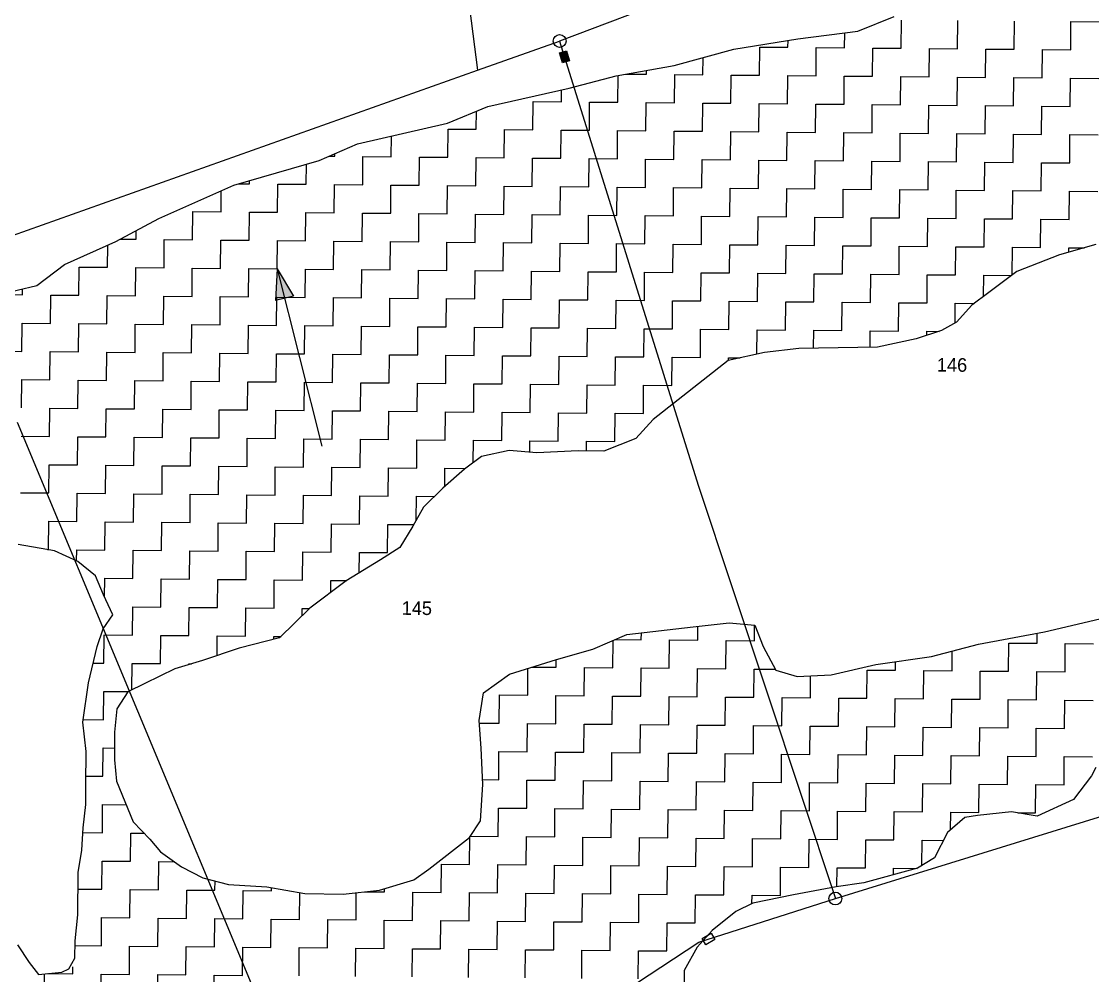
# Model space of a CAD drawing. Header units: metres. Extents: x 286188 to 288650, y 2015524 to 2018848.
# Drawn here: x 287240.4 to 287607.7, y 2016851 to 2017178.2 of the extents above; entities that cross this region are included whole.
import ezdxf
from ezdxf.enums import TextEntityAlignment as Align

# ---------------------------------------------------------------- set-up
doc = ezdxf.new("R2010")
doc.units = ezdxf.units.M
doc.header["$MEASUREMENT"] = 0
for name, color, linetype in [('POLY_HATCH', 12, 'Continuous'), ('POLY_PARCEL', 6, 'Continuous'), ('TEXT_PARCEL', 7, 'Continuous')]:
    doc.layers.add(name, color=color, linetype=linetype)
doc.styles.add('TEXT_MAP', font='', dxfattribs={"height": 1.8})
doc.styles.get('TEXT_MAP').set_extended_font_data('Kruti Dev 050')

msp = doc.modelspace()

# ---------------------------------------------------------------- hatches: boundary and pattern name
msp.add_hatch(color=256).paths.add_polyline_path([(287425.96, 2017163.9), (287428.34, 2017164.64), (287427.27, 2017168.08), (287424.89, 2017167.34)])
h = msp.add_hatch(color=256)
h.paths.add_polyline_path([(287330.6, 2017083.21), (287333.68, 2017083.99), (287328.05, 2017093.31)])
h.paths.add_polyline_path([(287328.05, 2017093.31), (287327.51, 2017082.43), (287330.6, 2017083.21)])

# ---------------------------------------------------------------- linework, layer by layer
for points in [[(287427.27, 2017168.08), (287428.34, 2017164.64), (287425.96, 2017163.9), (287424.89, 2017167.34)], [(287478.17, 2016863.39), (287475.1, 2016861.51), (287473.8, 2016863.64), (287476.88, 2016865.51)]]:
    msp.add_lwpolyline(points, close=True)
for points in [[(287328.05, 2017093.31), (287327.51, 2017082.43)], [(287328.05, 2017093.31), (287343.41, 2017032.5)], [(287328.05, 2017093.31), (287333.68, 2017083.99)], [(287333.68, 2017083.99), (287327.51, 2017082.43)]]:
    msp.add_lwpolyline(points)
for centre in [(287424.92, 2017171.42), (287519.5, 2016877.38)]:
    msp.add_circle(centre, 2.2)
at = {"layer": 'POLY_HATCH'}
for p, q in [((287527.17, 2017174.87), (287539.64, 2017179.86)), ((287484.73, 2017168.68), (287506.68, 2017172.13)), ((287506.68, 2017172.13), (287527.17, 2017174.87)), ((287464.22, 2017163.02), (287484.73, 2017168.68)), ((287444.29, 2017159.52), (287464.22, 2017163.02)), ((287428.18, 2017155.28), (287444.29, 2017159.52)), ((287400.35, 2017148.96), (287428.18, 2017155.28)), ((287386.42, 2017143.24), (287400.35, 2017148.96)), ((287355.66, 2017136.22), (287386.42, 2017143.24)), ((287342.46, 2017130.5), (287355.66, 2017136.22)), ((287313.15, 2017122), (287342.46, 2017130.5)), ((287287.47, 2017110.54), (287313.15, 2017122)), ((287272.78, 2017102.64), (287287.47, 2017110.54)), ((287255.17, 2017094.77), (287272.78, 2017102.64)), ((287608.83, 2017101.62), (287596.37, 2017098.08)), ((287245.61, 2017087.55), (287255.17, 2017094.77)), ((287596.37, 2017098.08), (287581.7, 2017092.37)), ((287581.7, 2017092.37), (287572.14, 2017085.15)), ((287209.72, 2017079.11), (287245.61, 2017087.55)), ((287572.14, 2017085.15), (287566.25, 2017080.82)), ((287566.25, 2017080.82), (287561.09, 2017075.03)), ((287561.09, 2017075.03), (287555.95, 2017072.15)), ((287547.15, 2017069.31), (287533.97, 2017066.51)), ((287555.95, 2017072.15), (287547.15, 2017069.31)), ((287506.93, 2017066.02), (287495.22, 2017064.67)), ((287533.97, 2017066.51), (287506.93, 2017066.02)), ((287482.78, 2017061.86), (287457.02, 2017041.64)), ((287495.22, 2017064.67), (287482.78, 2017061.86)), ((287457.02, 2017041.64), (287451.11, 2017035.12)), ((287451.11, 2017035.12), (287440.11, 2017030.84)), ((287398.15, 2017028.96), (287392.26, 2017024.63)), ((287407.67, 2017031.06), (287398.15, 2017028.96)), ((287417.16, 2017030.25), (287407.67, 2017031.06)), ((287431.34, 2017030.92), (287417.16, 2017030.25)), ((287440.11, 2017030.84), (287431.34, 2017030.92)), ((287392.26, 2017024.63), (287384.9, 2017018.12)), ((287384.9, 2017018.12), (287378.26, 2017011.61)), ((287378.26, 2017011.61), (287374.55, 2017005.07)), ((287374.55, 2017005.07), (287370.1, 2016997.81)), ((287251.68, 2016996.65), (287239.19, 2016998.78)), ((287259.71, 2016992.95), (287251.68, 2016996.65)), ((287370.1, 2016997.81), (287363.48, 2016993.49)), ((287265.72, 2016988.05), (287259.71, 2016992.95)), ((287363.48, 2016993.49), (287351.72, 2016986.29)), ((287268.49, 2016981.58), (287265.72, 2016988.05)), ((287351.72, 2016986.29), (287339.22, 2016976.91)), ((287271.65, 2016974.69), (287268.49, 2016981.58)), ((287591.26, 2016968.79), (287638.13, 2016980.05)), ((287268.38, 2016969.88), (287271.65, 2016974.69)), ((287339.22, 2016976.91), (287328.89, 2016966.78)), ((287266.31, 2016963.85), (287268.38, 2016969.88)), ((287448.02, 2016967.89), (287470.7, 2016970.61)), ((287470.7, 2016970.61), (287483.13, 2016971.96)), ((287483.13, 2016971.96), (287491.89, 2016971.15)), ((287491.89, 2016971.15), (287494.75, 2016963.82)), ((287328.89, 2016966.78), (287314.98, 2016963.25)), ((287436.28, 2016962.88), (287448.02, 2016967.89)), ((287568.57, 2016964.61), (287591.26, 2016968.79)), ((287263.37, 2016951.38), (287266.31, 2016963.85)), ((287314.98, 2016963.25), (287302.51, 2016958.98)), ((287423.83, 2016959.34), (287436.28, 2016962.88)), ((287494.75, 2016963.82), (287499.06, 2016955.74)), ((287552.45, 2016960.37), (287568.57, 2016964.61)), ((287302.51, 2016958.98), (287292.99, 2016956.14)), ((287407.7, 2016954.38), (287423.83, 2016959.34)), ((287533.43, 2016957.62), (287552.45, 2016960.37)), ((287292.99, 2016956.14), (287282.71, 2016951.12)), ((287499.06, 2016955.74), (287506.35, 2016953.49)), ((287518.05, 2016954.11), (287533.43, 2016957.62)), ((287261.47, 2016937.9), (287263.37, 2016951.38)), ((287398.88, 2016947.88), (287407.7, 2016954.38)), ((287506.35, 2016953.49), (287518.05, 2016954.11)), ((287276.84, 2016948.26), (287273.13, 2016942.45)), ((287282.71, 2016951.12), (287276.84, 2016948.26)), ((287397.33, 2016938.4), (287398.88, 2016947.88)), ((287273.13, 2016942.45), (287272.33, 2016934.42)), ((287262.59, 2016927.81), (287261.47, 2016937.9)), ((287397.97, 2016928.9), (287397.33, 2016938.4)), ((287272.33, 2016934.42), (287272.25, 2016924.93)), ((287262.49, 2016916.52), (287262.59, 2016927.81)), ((287398.59, 2016916.48), (287397.97, 2016928.9)), ((287272.25, 2016924.93), (287272.91, 2016917.62)), ((287608.78, 2016922.35), (287607.29, 2016919.45)), ((287607.29, 2016919.45), (287601.17, 2016911.36)), ((287262.43, 2016909.67), (287262.49, 2016916.52)), ((287272.91, 2016917.62), (287278.63, 2016903.69)), ((287397.75, 2016904.07), (287398.59, 2016916.48)), ((287601.17, 2016911.36), (287588.69, 2016905.63)), ((287261.55, 2016901.61), (287262.43, 2016909.67)), ((287579.94, 2016907.17), (287568.23, 2016905.82)), ((287588.69, 2016905.63), (287579.94, 2016907.17)), ((287278.63, 2016903.69), (287284.42, 2016897.79)), ((287394.04, 2016898.26), (287397.75, 2016904.07)), ((287563.84, 2016905.13), (287557.95, 2016900.07)), ((287568.23, 2016905.82), (287563.84, 2016905.13)), ((287261.08, 2016893.95), (287261.55, 2016901.61)), ((287557.95, 2016900.07), (287553.49, 2016891.34)), ((287284.42, 2016897.79), (287288.04, 2016893.38)), ((287380.06, 2016887.44), (287394.04, 2016898.26)), ((287259.8, 2016886.3), (287261.08, 2016893.95)), ((287288.04, 2016893.38), (287295.3, 2016888.2)), ((287553.49, 2016891.34), (287547.61, 2016887.75)), ((287259.67, 2016871.79), (287259.8, 2016886.3)), ((287295.3, 2016888.2), (287302.57, 2016884.48)), ((287374.91, 2016883.83), (287380.06, 2016887.44)), ((287547.61, 2016887.75), (287529.29, 2016882.8)), ((287302.57, 2016884.48), (287311.32, 2016882.21)), ((287311.32, 2016882.21), (287324.47, 2016881.37)), ((287363.19, 2016880.29), (287374.91, 2016883.83)), ((287519.78, 2016881.42), (287505.14, 2016878.63)), ((287529.29, 2016882.8), (287519.78, 2016881.42)), ((287324.47, 2016881.37), (287337.6, 2016879.06)), ((287337.6, 2016879.06), (287350.75, 2016878.94)), ((287350.75, 2016878.94), (287363.19, 2016880.29)), ((287505.14, 2016878.63), (287491.23, 2016875.84)), ((287491.23, 2016875.84), (287485.36, 2016872.97)), ((287258.78, 2016862.93), (287259.67, 2016871.79)), ((287485.36, 2016872.97), (287477.26, 2016866.47)), ((287477.26, 2016866.47), (287472.09, 2016860.67)), ((287239, 2016861.49), (287242.98, 2016855.41)), ((287258.72, 2016856.88), (287258.78, 2016862.93)), ((287472.09, 2016860.67), (287467.64, 2016852.68)), ((287256.67, 2016853.27), (287258.72, 2016856.88)), ((287242.98, 2016855.41), (287246.17, 2016851.34)), ((287246.17, 2016851.34), (287254.24, 2016852.08)), ((287254.24, 2016852.08), (287256.67, 2016853.27)), ((287467.64, 2016852.68), (287467.56, 2016844.65))]:
    msp.add_line(p, q, dxfattribs=at)
at = {"layer": 'POLY_HATCH', "linetype": 'Continuous'}
for p, q in [((287542.03, 2017168.94), (287542.12, 2017178.63)), ((287561.42, 2017168.76), (287561.51, 2017178.46)), ((287580.81, 2017168.59), (287580.9, 2017178.28)), ((287600.2, 2017168.41), (287600.29, 2017178.11)), ((287600.29, 2017178.11), (287609.98, 2017178.02)), ((287522.64, 2017169.12), (287522.69, 2017174.27)), ((287493.47, 2017159.68), (287493.56, 2017169.38)), ((287493.56, 2017169.38), (287503.25, 2017169.29)), ((287503.25, 2017169.29), (287503.27, 2017171.59)), ((287512.86, 2017159.51), (287512.95, 2017169.2)), ((287512.95, 2017169.2), (287522.64, 2017169.12)), ((287532.25, 2017159.33), (287532.34, 2017169.03)), ((287532.34, 2017169.03), (287542.03, 2017168.94)), ((287551.64, 2017159.16), (287551.73, 2017168.85)), ((287551.73, 2017168.85), (287561.42, 2017168.76)), ((287571.03, 2017158.98), (287571.12, 2017168.68)), ((287571.12, 2017168.68), (287580.81, 2017168.59)), ((287590.42, 2017158.81), (287590.51, 2017168.5)), ((287590.51, 2017168.5), (287600.2, 2017168.41)), ((287474.08, 2017159.86), (287474.13, 2017165.75)), ((287454.69, 2017160.03), (287454.7, 2017161.35)), ((287444.91, 2017150.43), (287444.99, 2017159.64)), ((287447.59, 2017160.1), (287454.69, 2017160.03)), ((287464.3, 2017150.25), (287464.39, 2017159.95)), ((287464.39, 2017159.95), (287474.08, 2017159.86)), ((287483.69, 2017150.08), (287483.78, 2017159.77)), ((287483.78, 2017159.77), (287493.47, 2017159.68)), ((287503.08, 2017149.9), (287503.17, 2017159.6)), ((287503.17, 2017159.6), (287512.86, 2017159.51)), ((287522.47, 2017149.73), (287522.55, 2017159.42)), ((287522.55, 2017159.42), (287532.25, 2017159.33)), ((287541.86, 2017149.55), (287541.94, 2017159.25)), ((287541.94, 2017159.25), (287551.64, 2017159.16)), ((287561.25, 2017149.38), (287561.33, 2017159.07)), ((287561.33, 2017159.07), (287571.03, 2017158.98)), ((287580.64, 2017149.2), (287580.72, 2017158.89)), ((287580.72, 2017158.89), (287590.42, 2017158.81)), ((287600.03, 2017149.02), (287600.11, 2017158.72)), ((287600.11, 2017158.72), (287609.81, 2017158.63)), ((287425.52, 2017150.6), (287425.56, 2017154.69)), ((287415.74, 2017140.99), (287415.82, 2017150.69)), ((287415.82, 2017150.69), (287425.52, 2017150.6)), ((287435.13, 2017140.82), (287435.21, 2017150.51)), ((287435.21, 2017150.51), (287444.91, 2017150.43)), ((287454.52, 2017140.64), (287454.6, 2017150.34)), ((287454.6, 2017150.34), (287464.3, 2017150.25)), ((287473.91, 2017140.47), (287473.99, 2017150.16)), ((287473.99, 2017150.16), (287483.69, 2017150.08)), ((287493.3, 2017140.29), (287493.38, 2017149.99)), ((287493.38, 2017149.99), (287503.08, 2017149.9)), ((287512.68, 2017140.12), (287512.77, 2017149.81)), ((287512.77, 2017149.81), (287522.47, 2017149.73)), ((287532.07, 2017139.94), (287532.16, 2017149.64)), ((287532.16, 2017149.64), (287541.86, 2017149.55)), ((287396.35, 2017141.17), (287396.4, 2017147.34)), ((287551.46, 2017139.77), (287551.55, 2017149.46)), ((287551.55, 2017149.46), (287561.25, 2017149.38)), ((287570.85, 2017139.59), (287570.94, 2017149.29)), ((287570.94, 2017149.29), (287580.64, 2017149.2)), ((287590.24, 2017139.42), (287590.33, 2017149.11)), ((287590.33, 2017149.11), (287600.03, 2017149.02)), ((287367.17, 2017131.74), (287367.24, 2017138.86)), ((287386.56, 2017131.56), (287386.65, 2017141.26)), ((287386.65, 2017141.26), (287396.35, 2017141.17)), ((287405.95, 2017131.39), (287406.04, 2017141.08)), ((287406.04, 2017141.08), (287415.74, 2017140.99)), ((287425.34, 2017131.21), (287425.43, 2017140.91)), ((287425.43, 2017140.91), (287435.13, 2017140.82)), ((287444.73, 2017131.04), (287444.82, 2017140.73)), ((287444.82, 2017140.73), (287454.52, 2017140.64)), ((287464.12, 2017130.86), (287464.21, 2017140.56)), ((287464.21, 2017140.56), (287473.91, 2017140.47)), ((287483.51, 2017130.69), (287483.6, 2017140.38)), ((287483.6, 2017140.38), (287493.3, 2017140.29)), ((287502.9, 2017130.51), (287502.99, 2017140.21)), ((287502.99, 2017140.21), (287512.68, 2017140.12)), ((287522.29, 2017130.34), (287522.38, 2017140.03)), ((287522.38, 2017140.03), (287532.07, 2017139.94)), ((287541.68, 2017130.16), (287541.77, 2017139.86)), ((287541.77, 2017139.86), (287551.46, 2017139.77)), ((287561.07, 2017129.99), (287561.16, 2017139.68)), ((287561.16, 2017139.68), (287570.85, 2017139.59)), ((287580.46, 2017129.81), (287580.55, 2017139.51)), ((287580.55, 2017139.51), (287590.24, 2017139.42)), ((287599.85, 2017129.64), (287599.94, 2017139.33)), ((287599.94, 2017139.33), (287609.63, 2017139.24)), ((287345.77, 2017131.93), (287347.79, 2017131.91)), ((287347.79, 2017131.91), (287347.79, 2017132.81)), ((287357.39, 2017122.13), (287357.48, 2017131.82)), ((287357.48, 2017131.82), (287367.17, 2017131.74)), ((287376.78, 2017121.95), (287376.87, 2017131.65)), ((287376.87, 2017131.65), (287386.56, 2017131.56)), ((287396.17, 2017121.78), (287396.26, 2017131.47)), ((287396.26, 2017131.47), (287405.95, 2017131.39)), ((287415.56, 2017121.6), (287415.65, 2017131.3)), ((287415.65, 2017131.3), (287425.34, 2017131.21)), ((287338, 2017122.3), (287338.07, 2017129.22)), ((287434.95, 2017121.43), (287435.04, 2017131.12)), ((287435.04, 2017131.12), (287444.73, 2017131.04)), ((287454.34, 2017121.25), (287454.43, 2017130.95)), ((287454.43, 2017130.95), (287464.12, 2017130.86)), ((287473.73, 2017121.08), (287473.82, 2017130.77)), ((287473.82, 2017130.77), (287483.51, 2017130.69)), ((287493.12, 2017120.9), (287493.21, 2017130.6)), ((287493.21, 2017130.6), (287502.9, 2017130.51)), ((287512.51, 2017120.73), (287512.6, 2017130.42)), ((287512.6, 2017130.42), (287522.29, 2017130.34)), ((287531.9, 2017120.55), (287531.99, 2017130.25)), ((287531.99, 2017130.25), (287541.68, 2017130.16)), ((287551.29, 2017120.38), (287551.38, 2017130.07)), ((287551.38, 2017130.07), (287561.07, 2017129.99)), ((287570.68, 2017120.2), (287570.77, 2017129.9)), ((287570.77, 2017129.9), (287580.46, 2017129.81)), ((287590.07, 2017120.03), (287590.16, 2017129.72)), ((287590.16, 2017129.72), (287599.85, 2017129.64)), ((287314.93, 2017122.51), (287318.61, 2017122.48)), ((287318.61, 2017122.48), (287318.62, 2017123.58)), ((287328.22, 2017112.7), (287328.31, 2017122.39)), ((287328.31, 2017122.39), (287338, 2017122.3)), ((287347.61, 2017112.52), (287347.7, 2017122.22)), ((287347.7, 2017122.22), (287357.39, 2017122.13)), ((287367, 2017112.35), (287367.09, 2017122.04)), ((287367.09, 2017122.04), (287376.78, 2017121.95)), ((287386.39, 2017112.17), (287386.48, 2017121.87)), ((287386.48, 2017121.87), (287396.17, 2017121.78)), ((287405.78, 2017112), (287405.87, 2017121.69)), ((287405.87, 2017121.69), (287415.56, 2017121.6)), ((287425.17, 2017111.82), (287425.26, 2017121.52)), ((287425.26, 2017121.52), (287434.95, 2017121.43)), ((287444.56, 2017111.65), (287444.65, 2017121.34)), ((287444.65, 2017121.34), (287454.34, 2017121.25)), ((287463.95, 2017111.47), (287464.04, 2017121.17)), ((287464.04, 2017121.17), (287473.73, 2017121.08)), ((287483.34, 2017111.3), (287483.43, 2017120.99)), ((287483.43, 2017120.99), (287493.12, 2017120.9)), ((287502.73, 2017111.12), (287502.81, 2017120.82)), ((287502.81, 2017120.82), (287512.51, 2017120.73)), ((287522.12, 2017110.95), (287522.2, 2017120.64)), ((287522.2, 2017120.64), (287531.9, 2017120.55)), ((287541.51, 2017110.77), (287541.59, 2017120.47)), ((287541.59, 2017120.47), (287551.29, 2017120.38)), ((287560.9, 2017110.6), (287560.98, 2017120.29)), ((287560.98, 2017120.29), (287570.68, 2017120.2)), ((287308.83, 2017112.87), (287308.9, 2017120.1)), ((287580.29, 2017110.42), (287580.37, 2017120.12)), ((287580.37, 2017120.12), (287590.07, 2017120.03)), ((287599.68, 2017110.25), (287599.76, 2017119.94)), ((287599.76, 2017119.94), (287609.46, 2017119.85)), ((287299.05, 2017103.27), (287299.14, 2017112.96)), ((287299.14, 2017112.96), (287308.83, 2017112.87)), ((287318.44, 2017103.09), (287318.53, 2017112.79)), ((287318.53, 2017112.79), (287328.22, 2017112.7)), ((287337.83, 2017102.92), (287337.92, 2017112.61)), ((287337.92, 2017112.61), (287347.61, 2017112.52)), ((287357.22, 2017102.74), (287357.3, 2017112.43)), ((287357.3, 2017112.43), (287367, 2017112.35)), ((287376.61, 2017102.57), (287376.69, 2017112.26)), ((287376.69, 2017112.26), (287386.39, 2017112.17)), ((287396, 2017102.39), (287396.08, 2017112.08)), ((287396.08, 2017112.08), (287405.78, 2017112)), ((287415.39, 2017102.21), (287415.47, 2017111.91)), ((287415.47, 2017111.91), (287425.17, 2017111.82)), ((287434.78, 2017102.04), (287434.86, 2017111.73)), ((287434.86, 2017111.73), (287444.56, 2017111.65)), ((287454.17, 2017101.86), (287454.25, 2017111.56)), ((287454.25, 2017111.56), (287463.95, 2017111.47)), ((287473.56, 2017101.69), (287473.64, 2017111.38)), ((287473.64, 2017111.38), (287483.34, 2017111.3)), ((287492.94, 2017101.51), (287493.03, 2017111.21)), ((287493.03, 2017111.21), (287502.73, 2017111.12)), ((287512.33, 2017101.34), (287512.42, 2017111.03)), ((287512.42, 2017111.03), (287522.12, 2017110.95)), ((287531.72, 2017101.16), (287531.81, 2017110.86)), ((287531.81, 2017110.86), (287541.51, 2017110.77)), ((287551.11, 2017100.99), (287551.2, 2017110.68)), ((287551.2, 2017110.68), (287560.9, 2017110.6)), ((287570.5, 2017100.81), (287570.59, 2017110.51)), ((287570.59, 2017110.51), (287580.29, 2017110.42)), ((287589.89, 2017100.64), (287589.98, 2017110.33)), ((287589.98, 2017110.33), (287599.68, 2017110.25)), ((287279.66, 2017103.44), (287279.68, 2017106.36)), ((287274.36, 2017103.49), (287279.66, 2017103.44)), ((287289.27, 2017093.66), (287289.35, 2017103.35)), ((287289.35, 2017103.35), (287299.05, 2017103.27)), ((287308.66, 2017093.48), (287308.74, 2017103.18)), ((287308.74, 2017103.18), (287318.44, 2017103.09)), ((287328.05, 2017093.31), (287328.13, 2017103)), ((287328.13, 2017103), (287337.83, 2017102.92)), ((287347.43, 2017093.13), (287347.52, 2017102.83)), ((287347.52, 2017102.83), (287357.22, 2017102.74)), ((287366.82, 2017092.96), (287366.91, 2017102.65)), ((287366.91, 2017102.65), (287376.61, 2017102.57)), ((287386.21, 2017092.78), (287386.3, 2017102.48)), ((287386.3, 2017102.48), (287396, 2017102.39)), ((287405.6, 2017092.61), (287405.69, 2017102.3)), ((287405.69, 2017102.3), (287415.39, 2017102.21)), ((287424.99, 2017092.43), (287425.08, 2017102.13)), ((287425.08, 2017102.13), (287434.78, 2017102.04)), ((287444.38, 2017092.26), (287444.47, 2017101.95)), ((287444.47, 2017101.95), (287454.17, 2017101.86)), ((287269.88, 2017093.83), (287269.94, 2017101.37)), ((287463.77, 2017092.08), (287463.86, 2017101.78)), ((287463.86, 2017101.78), (287473.56, 2017101.69)), ((287483.16, 2017091.91), (287483.25, 2017101.6)), ((287483.25, 2017101.6), (287492.94, 2017101.51)), ((287502.55, 2017091.73), (287502.64, 2017101.43)), ((287502.64, 2017101.43), (287512.33, 2017101.34)), ((287521.94, 2017091.56), (287522.03, 2017101.25)), ((287522.03, 2017101.25), (287531.72, 2017101.16)), ((287541.33, 2017091.38), (287541.42, 2017101.08)), ((287541.42, 2017101.08), (287551.11, 2017100.99)), ((287560.72, 2017091.21), (287560.81, 2017100.9)), ((287560.81, 2017100.9), (287570.5, 2017100.81)), ((287580.11, 2017091.17), (287580.2, 2017100.73)), ((287580.2, 2017100.73), (287589.89, 2017100.64)), ((287599.57, 2017098.99), (287599.59, 2017100.55)), ((287599.59, 2017100.55), (287604.9, 2017100.5)), ((287260.09, 2017084.23), (287260.18, 2017093.92)), ((287260.18, 2017093.92), (287269.88, 2017093.83)), ((287279.48, 2017084.05), (287279.57, 2017093.75)), ((287279.57, 2017093.75), (287289.27, 2017093.66)), ((287298.87, 2017083.88), (287298.96, 2017093.57)), ((287298.96, 2017093.57), (287308.66, 2017093.48)), ((287318.26, 2017083.7), (287318.35, 2017093.4)), ((287318.35, 2017093.4), (287328.05, 2017093.31)), ((287337.65, 2017083.53), (287337.74, 2017093.22)), ((287337.74, 2017093.22), (287347.43, 2017093.13)), ((287357.04, 2017083.35), (287357.13, 2017093.05)), ((287357.13, 2017093.05), (287366.82, 2017092.96)), ((287376.43, 2017083.18), (287376.52, 2017092.87)), ((287376.52, 2017092.87), (287386.21, 2017092.78)), ((287395.82, 2017083), (287395.91, 2017092.7)), ((287395.91, 2017092.7), (287405.6, 2017092.61)), ((287415.21, 2017082.83), (287415.3, 2017092.52)), ((287415.3, 2017092.52), (287424.99, 2017092.43)), ((287434.6, 2017082.65), (287434.69, 2017092.34)), ((287434.69, 2017092.34), (287444.38, 2017092.26)), ((287453.99, 2017082.47), (287454.08, 2017092.17)), ((287454.08, 2017092.17), (287463.77, 2017092.08)), ((287473.38, 2017082.3), (287473.47, 2017091.99)), ((287473.47, 2017091.99), (287483.16, 2017091.91)), ((287492.77, 2017082.12), (287492.86, 2017091.82)), ((287492.86, 2017091.82), (287502.55, 2017091.73)), ((287512.16, 2017081.95), (287512.25, 2017091.64)), ((287512.25, 2017091.64), (287521.94, 2017091.56)), ((287531.55, 2017081.77), (287531.64, 2017091.47)), ((287531.64, 2017091.47), (287541.33, 2017091.38)), ((287550.94, 2017081.6), (287551.03, 2017091.29)), ((287551.03, 2017091.29), (287560.72, 2017091.21)), ((287570.35, 2017083.84), (287570.42, 2017091.12)), ((287570.42, 2017091.12), (287579.93, 2017091.03)), ((287232.53, 2017084.48), (287240.7, 2017084.4)), ((287240.7, 2017084.4), (287240.72, 2017086.4)), ((287250.31, 2017074.62), (287250.4, 2017084.31)), ((287250.4, 2017084.31), (287260.09, 2017084.23)), ((287269.7, 2017074.44), (287269.79, 2017084.14)), ((287269.79, 2017084.14), (287279.48, 2017084.05)), ((287289.09, 2017074.27), (287289.18, 2017083.96)), ((287289.18, 2017083.96), (287298.87, 2017083.88)), ((287308.48, 2017074.09), (287308.57, 2017083.79)), ((287308.57, 2017083.79), (287318.26, 2017083.7)), ((287327.87, 2017073.92), (287327.96, 2017083.61)), ((287327.96, 2017083.61), (287337.65, 2017083.53)), ((287347.26, 2017073.74), (287347.35, 2017083.44)), ((287347.35, 2017083.44), (287357.04, 2017083.35)), ((287366.65, 2017073.57), (287366.74, 2017083.26)), ((287366.74, 2017083.26), (287376.43, 2017083.18)), ((287386.04, 2017073.39), (287386.13, 2017083.09)), ((287386.13, 2017083.09), (287395.82, 2017083)), ((287405.43, 2017073.22), (287405.52, 2017082.91)), ((287405.52, 2017082.91), (287415.21, 2017082.83)), ((287424.82, 2017073.04), (287424.91, 2017082.74)), ((287424.91, 2017082.74), (287434.6, 2017082.65)), ((287444.21, 2017072.87), (287444.3, 2017082.56)), ((287444.3, 2017082.56), (287453.99, 2017082.47)), ((287463.6, 2017072.69), (287463.69, 2017082.39)), ((287463.69, 2017082.39), (287473.38, 2017082.3)), ((287482.99, 2017072.52), (287483.07, 2017082.21)), ((287483.07, 2017082.21), (287492.77, 2017082.12)), ((287502.38, 2017072.34), (287502.46, 2017082.04)), ((287502.46, 2017082.04), (287512.16, 2017081.95)), ((287521.77, 2017072.17), (287521.85, 2017081.86)), ((287521.85, 2017081.86), (287531.55, 2017081.77)), ((287541.16, 2017071.99), (287541.24, 2017081.69)), ((287541.24, 2017081.69), (287550.94, 2017081.6)), ((287560.57, 2017074.74), (287560.63, 2017081.51)), ((287560.63, 2017081.51), (287567.11, 2017081.45)), ((287240.53, 2017065.01), (287240.62, 2017074.71)), ((287240.62, 2017074.71), (287250.31, 2017074.62)), ((287259.92, 2017064.84), (287260.01, 2017074.53)), ((287260.01, 2017074.53), (287269.7, 2017074.44)), ((287279.31, 2017064.66), (287279.4, 2017074.36)), ((287279.4, 2017074.36), (287289.09, 2017074.27)), ((287298.7, 2017064.49), (287298.79, 2017074.18)), ((287298.79, 2017074.18), (287308.48, 2017074.09)), ((287318.09, 2017064.31), (287318.18, 2017074.01)), ((287318.18, 2017074.01), (287327.87, 2017073.92)), ((287337.48, 2017064.14), (287337.56, 2017073.83)), ((287337.56, 2017073.83), (287347.26, 2017073.74)), ((287356.87, 2017063.96), (287356.95, 2017073.66)), ((287356.95, 2017073.66), (287366.65, 2017073.57)), ((287376.26, 2017063.79), (287376.34, 2017073.48)), ((287376.34, 2017073.48), (287386.04, 2017073.39)), ((287395.65, 2017063.61), (287395.73, 2017073.31)), ((287395.73, 2017073.31), (287405.43, 2017073.22)), ((287415.04, 2017063.44), (287415.12, 2017073.13)), ((287415.12, 2017073.13), (287424.82, 2017073.04)), ((287434.43, 2017063.26), (287434.51, 2017072.96)), ((287434.51, 2017072.96), (287444.21, 2017072.87)), ((287453.82, 2017063.09), (287453.9, 2017072.78)), ((287453.9, 2017072.78), (287463.6, 2017072.69)), ((287473.2, 2017062.91), (287473.29, 2017072.6)), ((287473.29, 2017072.6), (287482.99, 2017072.52)), ((287492.61, 2017064.08), (287492.68, 2017072.43)), ((287492.68, 2017072.43), (287502.38, 2017072.34)), ((287512.02, 2017066.11), (287512.07, 2017072.25)), ((287512.07, 2017072.25), (287521.77, 2017072.17)), ((287531.41, 2017066.46), (287531.46, 2017072.08)), ((287531.46, 2017072.08), (287541.16, 2017071.99)), ((287550.84, 2017070.5), (287550.85, 2017071.9)), ((287550.85, 2017071.9), (287555.06, 2017071.87)), ((287230.83, 2017065.1), (287240.53, 2017065.01)), ((287250.14, 2017055.23), (287250.22, 2017064.92)), ((287250.22, 2017064.92), (287259.92, 2017064.84)), ((287269.53, 2017055.05), (287269.61, 2017064.75)), ((287269.61, 2017064.75), (287279.31, 2017064.66)), ((287288.92, 2017054.88), (287289, 2017064.57)), ((287289, 2017064.57), (287298.7, 2017064.49)), ((287308.31, 2017054.7), (287308.39, 2017064.4)), ((287308.39, 2017064.4), (287318.09, 2017064.31)), ((287327.69, 2017054.53), (287327.78, 2017064.22)), ((287327.78, 2017064.22), (287337.48, 2017064.14)), ((287347.08, 2017054.35), (287347.17, 2017064.05)), ((287347.17, 2017064.05), (287356.87, 2017063.96)), ((287366.47, 2017054.18), (287366.56, 2017063.87)), ((287366.56, 2017063.87), (287376.26, 2017063.79)), ((287385.86, 2017054), (287385.95, 2017063.7)), ((287385.95, 2017063.7), (287395.65, 2017063.61)), ((287405.25, 2017053.83), (287405.34, 2017063.52)), ((287405.34, 2017063.52), (287415.04, 2017063.44)), ((287424.64, 2017053.65), (287424.73, 2017063.35)), ((287424.73, 2017063.35), (287434.43, 2017063.26)), ((287444.03, 2017053.48), (287444.12, 2017063.17)), ((287444.12, 2017063.17), (287453.82, 2017063.09)), ((287463.42, 2017053.3), (287463.51, 2017063)), ((287463.51, 2017063), (287473.2, 2017062.91)), ((287482.89, 2017061.88), (287482.9, 2017062.82)), ((287482.9, 2017062.82), (287486.89, 2017062.79)), ((287240.35, 2017045.62), (287240.44, 2017055.32)), ((287240.44, 2017055.32), (287250.14, 2017055.23)), ((287259.74, 2017045.45), (287259.83, 2017055.14)), ((287259.83, 2017055.14), (287269.53, 2017055.05)), ((287279.13, 2017045.27), (287279.22, 2017054.97)), ((287279.22, 2017054.97), (287288.92, 2017054.88)), ((287298.52, 2017045.1), (287298.61, 2017054.79)), ((287298.61, 2017054.79), (287308.31, 2017054.7)), ((287317.91, 2017044.92), (287318, 2017054.62)), ((287318, 2017054.62), (287327.69, 2017054.53)), ((287337.3, 2017044.75), (287337.39, 2017054.44)), ((287337.39, 2017054.44), (287347.08, 2017054.35)), ((287356.69, 2017044.57), (287356.78, 2017054.27)), ((287356.78, 2017054.27), (287366.47, 2017054.18)), ((287376.08, 2017044.4), (287376.17, 2017054.09)), ((287376.17, 2017054.09), (287385.86, 2017054)), ((287395.47, 2017044.22), (287395.56, 2017053.92)), ((287395.56, 2017053.92), (287405.25, 2017053.83)), ((287414.86, 2017044.05), (287414.95, 2017053.74)), ((287414.95, 2017053.74), (287424.64, 2017053.65)), ((287434.25, 2017043.87), (287434.34, 2017053.57)), ((287434.34, 2017053.57), (287444.03, 2017053.48)), ((287453.64, 2017043.7), (287453.73, 2017053.39)), ((287453.73, 2017053.39), (287463.42, 2017053.3)), ((287249.96, 2017035.84), (287250.05, 2017045.53)), ((287250.05, 2017045.53), (287259.74, 2017045.45)), ((287269.35, 2017035.66), (287269.44, 2017045.36)), ((287269.44, 2017045.36), (287279.13, 2017045.27)), ((287288.74, 2017035.49), (287288.83, 2017045.18)), ((287288.83, 2017045.18), (287298.52, 2017045.1)), ((287308.13, 2017035.31), (287308.22, 2017045.01)), ((287308.22, 2017045.01), (287317.91, 2017044.92)), ((287327.52, 2017035.14), (287327.61, 2017044.83)), ((287327.61, 2017044.83), (287337.3, 2017044.75)), ((287346.91, 2017034.96), (287347, 2017044.66)), ((287347, 2017044.66), (287356.69, 2017044.57)), ((287366.3, 2017034.79), (287366.39, 2017044.48)), ((287366.39, 2017044.48), (287376.08, 2017044.4)), ((287385.69, 2017034.61), (287385.78, 2017044.31)), ((287385.78, 2017044.31), (287395.47, 2017044.22)), ((287405.08, 2017034.44), (287405.17, 2017044.13)), ((287405.17, 2017044.13), (287414.86, 2017044.05)), ((287424.47, 2017034.26), (287424.56, 2017043.96)), ((287424.56, 2017043.96), (287434.25, 2017043.87)), ((287443.86, 2017034.09), (287443.95, 2017043.78)), ((287443.95, 2017043.78), (287453.64, 2017043.7)), ((287240.27, 2017035.93), (287249.96, 2017035.84)), ((287259.57, 2017026.06), (287259.66, 2017035.75)), ((287259.66, 2017035.75), (287269.35, 2017035.66)), ((287278.96, 2017025.88), (287279.05, 2017035.58)), ((287279.05, 2017035.58), (287288.74, 2017035.49)), ((287298.35, 2017025.71), (287298.44, 2017035.4)), ((287298.44, 2017035.4), (287308.13, 2017035.31)), ((287317.74, 2017025.53), (287317.82, 2017035.23)), ((287317.82, 2017035.23), (287327.52, 2017035.14)), ((287337.13, 2017025.36), (287337.21, 2017035.05)), ((287337.21, 2017035.05), (287346.91, 2017034.96)), ((287356.52, 2017025.18), (287356.6, 2017034.88)), ((287356.6, 2017034.88), (287366.3, 2017034.79)), ((287375.91, 2017025.01), (287375.99, 2017034.7)), ((287375.99, 2017034.7), (287385.69, 2017034.61)), ((287395.31, 2017026.88), (287395.38, 2017034.53)), ((287395.38, 2017034.53), (287405.08, 2017034.44)), ((287414.74, 2017030.46), (287414.77, 2017034.35)), ((287414.77, 2017034.35), (287424.47, 2017034.26)), ((287434.13, 2017030.89), (287434.16, 2017034.18)), ((287434.16, 2017034.18), (287443.86, 2017034.09)), ((287249.79, 2017016.45), (287249.87, 2017026.14)), ((287249.87, 2017026.14), (287259.57, 2017026.06)), ((287269.18, 2017016.27), (287269.26, 2017025.97)), ((287269.26, 2017025.97), (287278.96, 2017025.88)), ((287288.57, 2017016.1), (287288.65, 2017025.79)), ((287288.65, 2017025.79), (287298.35, 2017025.71)), ((287307.95, 2017015.92), (287308.04, 2017025.62)), ((287308.04, 2017025.62), (287317.74, 2017025.53)), ((287327.34, 2017015.75), (287327.43, 2017025.44)), ((287327.43, 2017025.44), (287337.13, 2017025.36)), ((287346.73, 2017015.57), (287346.82, 2017025.27)), ((287346.82, 2017025.27), (287356.52, 2017025.18)), ((287366.12, 2017015.4), (287366.21, 2017025.09)), ((287366.21, 2017025.09), (287375.91, 2017025.01)), ((287385.54, 2017018.7), (287385.6, 2017024.92)), ((287385.6, 2017024.92), (287392.57, 2017024.86)), ((287240.09, 2017016.54), (287249.79, 2017016.45)), ((287259.39, 2017006.67), (287259.48, 2017016.36)), ((287259.48, 2017016.36), (287269.18, 2017016.27)), ((287278.78, 2017006.49), (287278.87, 2017016.19)), ((287278.87, 2017016.19), (287288.57, 2017016.1)), ((287298.17, 2017006.32), (287298.26, 2017016.01)), ((287298.26, 2017016.01), (287307.95, 2017015.92)), ((287317.56, 2017006.14), (287317.65, 2017015.84)), ((287317.65, 2017015.84), (287327.34, 2017015.75)), ((287336.95, 2017005.97), (287337.04, 2017015.66)), ((287337.04, 2017015.66), (287346.73, 2017015.57)), ((287356.34, 2017005.79), (287356.43, 2017015.49)), ((287356.43, 2017015.49), (287366.12, 2017015.4)), ((287375.75, 2017007.18), (287375.82, 2017015.31)), ((287375.82, 2017015.31), (287381.97, 2017015.26)), ((287249.61, 2016997.06), (287249.7, 2017006.76)), ((287249.7, 2017006.76), (287259.39, 2017006.67)), ((287269, 2016996.89), (287269.09, 2017006.58)), ((287269.09, 2017006.58), (287278.78, 2017006.49)), ((287288.39, 2016996.71), (287288.48, 2017006.4)), ((287288.48, 2017006.4), (287298.17, 2017006.32)), ((287307.78, 2016996.53), (287307.87, 2017006.23)), ((287307.87, 2017006.23), (287317.56, 2017006.14)), ((287327.17, 2016996.36), (287327.26, 2017006.05)), ((287327.26, 2017006.05), (287336.95, 2017005.97)), ((287346.56, 2016996.18), (287346.65, 2017005.88)), ((287346.65, 2017005.88), (287356.34, 2017005.79)), ((287365.95, 2016996.01), (287366.04, 2017005.7)), ((287366.04, 2017005.7), (287374.86, 2017005.62)), ((287249.24, 2016997.06), (287249.61, 2016997.06)), ((287259.27, 2016993.15), (287259.31, 2016996.97)), ((287259.31, 2016996.97), (287269, 2016996.89)), ((287278.61, 2016987.1), (287278.7, 2016996.8)), ((287278.7, 2016996.8), (287288.39, 2016996.71)), ((287298, 2016986.93), (287298.08, 2016996.62)), ((287298.08, 2016996.62), (287307.78, 2016996.53)), ((287317.39, 2016986.75), (287317.47, 2016996.45)), ((287317.47, 2016996.45), (287327.17, 2016996.36)), ((287336.78, 2016986.58), (287336.86, 2016996.27)), ((287336.86, 2016996.27), (287346.56, 2016996.18)), ((287356.19, 2016989.02), (287356.25, 2016996.1)), ((287356.25, 2016996.1), (287365.95, 2016996.01)), ((287268.85, 2016980.78), (287268.91, 2016987.19)), ((287268.91, 2016987.19), (287278.61, 2016987.1)), ((287288.21, 2016977.32), (287288.3, 2016987.02)), ((287288.3, 2016987.02), (287298, 2016986.93)), ((287307.6, 2016977.15), (287307.69, 2016986.84)), ((287307.69, 2016986.84), (287317.39, 2016986.75)), ((287326.99, 2016976.97), (287327.08, 2016986.66)), ((287327.08, 2016986.66), (287336.78, 2016986.58)), ((287346.43, 2016982.32), (287346.47, 2016986.49)), ((287346.47, 2016986.49), (287351.97, 2016986.44)), ((287278.43, 2016967.71), (287278.52, 2016977.41)), ((287278.52, 2016977.41), (287288.21, 2016977.32)), ((287297.82, 2016967.54), (287297.91, 2016977.23)), ((287297.91, 2016977.23), (287307.6, 2016977.15)), ((287317.21, 2016967.36), (287317.3, 2016977.06)), ((287317.3, 2016977.06), (287326.99, 2016976.97)), ((287336.67, 2016974.41), (287336.69, 2016976.88)), ((287336.69, 2016976.88), (287339.17, 2016976.86)), ((287472.33, 2016965.96), (287472.37, 2016970.79)), ((287491.72, 2016965.79), (287491.77, 2016971.16)), ((287268.65, 2016958.11), (287268.74, 2016967.8)), ((287268.74, 2016967.8), (287278.43, 2016967.71)), ((287288.04, 2016957.93), (287288.13, 2016967.63)), ((287288.13, 2016967.63), (287297.82, 2016967.54)), ((287307.46, 2016960.67), (287307.52, 2016967.45)), ((287307.52, 2016967.45), (287317.21, 2016967.36)), ((287326.9, 2016966.27), (287326.91, 2016967.28)), ((287326.91, 2016967.28), (287329.38, 2016967.25)), ((287444.09, 2016966.22), (287452.94, 2016966.14)), ((287452.94, 2016966.14), (287452.96, 2016968.48)), ((287462.55, 2016956.35), (287462.63, 2016966.05)), ((287462.63, 2016966.05), (287472.33, 2016965.96)), ((287588.67, 2016964.91), (287588.7, 2016968.32)), ((287443.16, 2016956.53), (287443.24, 2016965.85)), ((287481.94, 2016956.18), (287482.02, 2016965.87)), ((287482.02, 2016965.87), (287491.72, 2016965.79)), ((287559.5, 2016955.48), (287559.56, 2016962.24)), ((287578.88, 2016955.3), (287578.97, 2016965)), ((287578.97, 2016965), (287588.67, 2016964.91)), ((287598.27, 2016955.13), (287598.36, 2016964.82)), ((287598.36, 2016964.82), (287608.06, 2016964.74)), ((287423.77, 2016956.7), (287423.79, 2016959.33)), ((287540.11, 2016955.65), (287540.13, 2016958.59)), ((287264.97, 2016958.14), (287268.65, 2016958.11)), ((287278.26, 2016948.95), (287278.34, 2016958.02)), ((287278.34, 2016958.02), (287288.04, 2016957.93)), ((287297.73, 2016957.84), (287298.67, 2016957.83)), ((287297.73, 2016957.56), (287297.73, 2016957.84)), ((287413.99, 2016947.1), (287414.07, 2016956.34)), ((287415.5, 2016956.78), (287423.77, 2016956.7)), ((287433.37, 2016946.92), (287433.46, 2016956.62)), ((287433.46, 2016956.62), (287443.16, 2016956.53)), ((287452.76, 2016946.75), (287452.85, 2016956.44)), ((287452.85, 2016956.44), (287462.55, 2016956.35)), ((287472.15, 2016946.57), (287472.24, 2016956.27)), ((287472.24, 2016956.27), (287481.94, 2016956.18)), ((287491.54, 2016946.4), (287491.63, 2016956.09)), ((287491.63, 2016956.09), (287498.91, 2016956.03)), ((287530.32, 2016946.05), (287530.41, 2016955.74)), ((287530.41, 2016955.74), (287540.11, 2016955.65)), ((287549.71, 2016945.87), (287549.8, 2016955.57)), ((287549.8, 2016955.57), (287559.5, 2016955.48)), ((287569.1, 2016945.7), (287569.19, 2016955.39)), ((287569.19, 2016955.39), (287578.88, 2016955.3)), ((287588.49, 2016945.52), (287588.58, 2016955.22)), ((287588.58, 2016955.22), (287598.27, 2016955.13)), ((287510.93, 2016946.22), (287511, 2016953.74)), ((287268.47, 2016938.72), (287268.56, 2016948.41)), ((287268.56, 2016948.41), (287277, 2016948.33)), ((287404.2, 2016937.49), (287404.29, 2016947.18)), ((287404.29, 2016947.18), (287413.99, 2016947.1)), ((287423.59, 2016937.31), (287423.68, 2016947.01)), ((287423.68, 2016947.01), (287433.37, 2016946.92)), ((287442.98, 2016937.14), (287443.07, 2016946.83)), ((287443.07, 2016946.83), (287452.76, 2016946.75)), ((287462.37, 2016936.96), (287462.46, 2016946.66)), ((287462.46, 2016946.66), (287472.15, 2016946.57)), ((287481.76, 2016936.79), (287481.85, 2016946.48)), ((287481.85, 2016946.48), (287491.54, 2016946.4)), ((287501.15, 2016936.61), (287501.24, 2016946.31)), ((287501.24, 2016946.31), (287510.93, 2016946.22)), ((287520.54, 2016936.44), (287520.63, 2016946.13)), ((287520.63, 2016946.13), (287530.32, 2016946.05)), ((287539.93, 2016936.26), (287540.02, 2016945.96)), ((287540.02, 2016945.96), (287549.71, 2016945.87)), ((287559.32, 2016936.09), (287559.41, 2016945.78)), ((287559.41, 2016945.78), (287569.1, 2016945.7)), ((287578.71, 2016935.91), (287578.8, 2016945.61)), ((287578.8, 2016945.61), (287588.49, 2016945.52)), ((287598.1, 2016935.74), (287598.19, 2016945.43)), ((287598.19, 2016945.43), (287607.88, 2016945.35)), ((287261.6, 2016938.78), (287268.47, 2016938.72)), ((287397.39, 2016937.55), (287404.2, 2016937.49)), ((287413.81, 2016927.71), (287413.9, 2016937.4)), ((287413.9, 2016937.4), (287423.59, 2016937.31)), ((287433.2, 2016927.53), (287433.29, 2016937.23)), ((287433.29, 2016937.23), (287442.98, 2016937.14)), ((287452.59, 2016927.36), (287452.68, 2016937.05)), ((287452.68, 2016937.05), (287462.37, 2016936.96)), ((287471.98, 2016927.18), (287472.07, 2016936.88)), ((287472.07, 2016936.88), (287481.76, 2016936.79)), ((287491.37, 2016927.01), (287491.46, 2016936.7)), ((287491.46, 2016936.7), (287501.15, 2016936.61)), ((287510.76, 2016926.83), (287510.85, 2016936.53)), ((287510.85, 2016936.53), (287520.54, 2016936.44)), ((287530.15, 2016926.66), (287530.24, 2016936.35)), ((287530.24, 2016936.35), (287539.93, 2016936.26)), ((287549.54, 2016926.48), (287549.63, 2016936.18)), ((287549.63, 2016936.18), (287559.32, 2016936.09)), ((287568.93, 2016926.31), (287569.01, 2016936)), ((287569.01, 2016936), (287578.71, 2016935.91)), ((287588.32, 2016926.13), (287588.4, 2016935.83)), ((287588.4, 2016935.83), (287598.1, 2016935.74)), ((287268.3, 2016919.33), (287268.39, 2016929.02)), ((287268.39, 2016929.02), (287272.28, 2016928.99)), ((287404.03, 2016918.1), (287404.12, 2016927.8)), ((287404.12, 2016927.8), (287413.81, 2016927.71)), ((287423.42, 2016917.93), (287423.5, 2016927.62)), ((287423.5, 2016927.62), (287433.2, 2016927.53)), ((287442.81, 2016917.75), (287442.89, 2016927.44)), ((287442.89, 2016927.44), (287452.59, 2016927.36)), ((287462.2, 2016917.57), (287462.28, 2016927.27)), ((287462.28, 2016927.27), (287471.98, 2016927.18)), ((287481.59, 2016917.4), (287481.67, 2016927.09)), ((287481.67, 2016927.09), (287491.37, 2016927.01)), ((287500.98, 2016917.22), (287501.06, 2016926.92)), ((287501.06, 2016926.92), (287510.76, 2016926.83)), ((287520.37, 2016917.05), (287520.45, 2016926.74)), ((287520.45, 2016926.74), (287530.15, 2016926.66)), ((287539.76, 2016916.87), (287539.84, 2016926.57)), ((287539.84, 2016926.57), (287549.54, 2016926.48)), ((287559.14, 2016916.7), (287559.23, 2016926.39)), ((287559.23, 2016926.39), (287568.93, 2016926.31)), ((287578.53, 2016916.52), (287578.62, 2016926.22)), ((287578.62, 2016926.22), (287588.32, 2016926.13)), ((287597.92, 2016916.35), (287598.01, 2016926.04)), ((287598.01, 2016926.04), (287607.71, 2016925.96)), ((287262.52, 2016919.38), (287268.3, 2016919.33)), ((287398.51, 2016918.15), (287404.03, 2016918.1)), ((287413.63, 2016908.32), (287413.72, 2016918.01)), ((287413.72, 2016918.01), (287423.42, 2016917.93)), ((287433.02, 2016908.14), (287433.11, 2016917.84)), ((287433.11, 2016917.84), (287442.81, 2016917.75)), ((287452.41, 2016907.97), (287452.5, 2016917.66)), ((287452.5, 2016917.66), (287462.2, 2016917.57)), ((287471.8, 2016907.79), (287471.89, 2016917.49)), ((287471.89, 2016917.49), (287481.59, 2016917.4)), ((287491.19, 2016907.62), (287491.28, 2016917.31)), ((287491.28, 2016917.31), (287500.98, 2016917.22)), ((287510.58, 2016907.44), (287510.67, 2016917.14)), ((287510.67, 2016917.14), (287520.37, 2016917.05)), ((287529.97, 2016907.27), (287530.06, 2016916.96)), ((287530.06, 2016916.96), (287539.76, 2016916.87)), ((287549.36, 2016907.09), (287549.45, 2016916.79)), ((287549.45, 2016916.79), (287559.14, 2016916.7)), ((287568.75, 2016906.92), (287568.84, 2016916.61)), ((287568.84, 2016916.61), (287578.53, 2016916.52)), ((287588.14, 2016906.74), (287588.23, 2016916.44)), ((287588.23, 2016916.44), (287597.92, 2016916.35)), ((287268.12, 2016899.94), (287268.21, 2016909.63)), ((287268.21, 2016909.63), (287276.22, 2016909.56)), ((287403.85, 2016898.71), (287403.94, 2016908.41)), ((287403.94, 2016908.41), (287413.63, 2016908.32)), ((287423.24, 2016898.54), (287423.33, 2016908.23)), ((287423.33, 2016908.23), (287433.02, 2016908.14)), ((287442.63, 2016898.36), (287442.72, 2016908.06)), ((287442.72, 2016908.06), (287452.41, 2016907.97)), ((287462.02, 2016898.19), (287462.11, 2016907.88)), ((287462.11, 2016907.88), (287471.8, 2016907.79)), ((287481.41, 2016898.01), (287481.5, 2016907.7)), ((287481.5, 2016907.7), (287491.19, 2016907.62)), ((287500.8, 2016897.83), (287500.89, 2016907.53)), ((287500.89, 2016907.53), (287510.58, 2016907.44)), ((287520.19, 2016897.66), (287520.28, 2016907.35)), ((287520.28, 2016907.35), (287529.97, 2016907.27)), ((287539.58, 2016897.48), (287539.67, 2016907.18)), ((287539.67, 2016907.18), (287549.36, 2016907.09)), ((287559, 2016900.97), (287559.06, 2016907)), ((287559.06, 2016907), (287568.75, 2016906.92)), ((287582.08, 2016906.8), (287588.14, 2016906.74)), ((287261.45, 2016900), (287268.12, 2016899.94)), ((287277.73, 2016890.15), (287277.82, 2016899.85)), ((287277.82, 2016899.85), (287282.45, 2016899.81)), ((287394.07, 2016889.1), (287394.15, 2016898.44)), ((287394.38, 2016898.8), (287403.85, 2016898.71)), ((287413.46, 2016888.93), (287413.55, 2016898.62)), ((287413.55, 2016898.62), (287423.24, 2016898.54)), ((287432.85, 2016888.75), (287432.94, 2016898.45)), ((287432.94, 2016898.45), (287442.63, 2016898.36)), ((287452.24, 2016888.58), (287452.33, 2016898.27)), ((287452.33, 2016898.27), (287462.02, 2016898.19)), ((287471.63, 2016888.4), (287471.72, 2016898.1)), ((287471.72, 2016898.1), (287481.41, 2016898.01)), ((287491.02, 2016888.23), (287491.11, 2016897.92)), ((287491.11, 2016897.92), (287500.8, 2016897.83)), ((287510.41, 2016888.05), (287510.5, 2016897.75)), ((287510.5, 2016897.75), (287520.19, 2016897.66)), ((287529.8, 2016887.88), (287529.89, 2016897.57)), ((287529.89, 2016897.57), (287539.58, 2016897.48)), ((287549.2, 2016888.72), (287549.27, 2016897.4)), ((287549.27, 2016897.4), (287556.55, 2016897.33)), ((287267.95, 2016880.55), (287268.04, 2016890.24)), ((287268.04, 2016890.24), (287277.73, 2016890.15)), ((287287.34, 2016880.37), (287287.43, 2016890.07)), ((287287.43, 2016890.07), (287292.75, 2016890.02)), ((287384.29, 2016879.5), (287384.38, 2016889.19)), ((287384.38, 2016889.19), (287394.07, 2016889.1)), ((287403.68, 2016879.32), (287403.76, 2016889.02)), ((287403.76, 2016889.02), (287413.46, 2016888.93)), ((287423.07, 2016879.15), (287423.15, 2016888.84)), ((287423.15, 2016888.84), (287432.85, 2016888.75)), ((287442.46, 2016878.97), (287442.54, 2016888.67)), ((287442.54, 2016888.67), (287452.24, 2016888.58)), ((287461.85, 2016878.8), (287461.93, 2016888.49)), ((287461.93, 2016888.49), (287471.63, 2016888.4)), ((287481.24, 2016878.62), (287481.32, 2016888.32)), ((287481.32, 2016888.32), (287491.02, 2016888.23)), ((287500.63, 2016878.45), (287500.71, 2016888.14)), ((287500.71, 2016888.14), (287510.41, 2016888.05)), ((287520.04, 2016881.46), (287520.1, 2016887.96)), ((287520.1, 2016887.96), (287529.8, 2016887.88)), ((287539.47, 2016885.55), (287539.49, 2016887.79)), ((287539.49, 2016887.79), (287547.5, 2016887.72)), ((287306.73, 2016880.2), (287306.76, 2016883.4)), ((287259.75, 2016880.62), (287267.95, 2016880.55)), ((287277.56, 2016870.76), (287277.64, 2016880.46)), ((287277.64, 2016880.46), (287287.34, 2016880.37)), ((287296.95, 2016870.59), (287297.03, 2016880.28)), ((287297.03, 2016880.28), (287306.73, 2016880.2)), ((287316.34, 2016870.41), (287316.42, 2016880.11)), ((287316.42, 2016880.11), (287326.12, 2016880.02)), ((287326.12, 2016880.02), (287326.13, 2016881.07)), ((287335.73, 2016870.24), (287335.81, 2016879.37)), ((287355.12, 2016870.06), (287355.2, 2016879.42)), ((287358.1, 2016879.73), (287364.9, 2016879.67)), ((287364.9, 2016879.67), (287364.91, 2016880.81)), ((287374.51, 2016869.89), (287374.59, 2016879.58)), ((287374.59, 2016879.58), (287384.29, 2016879.5)), ((287393.89, 2016869.71), (287393.98, 2016879.41)), ((287393.98, 2016879.41), (287403.68, 2016879.32)), ((287413.28, 2016869.54), (287413.37, 2016879.23)), ((287413.37, 2016879.23), (287423.07, 2016879.15)), ((287432.67, 2016869.36), (287432.76, 2016879.06)), ((287432.76, 2016879.06), (287442.46, 2016878.97)), ((287452.06, 2016869.19), (287452.15, 2016878.88)), ((287452.15, 2016878.88), (287461.85, 2016878.8)), ((287471.45, 2016869.01), (287471.54, 2016878.71)), ((287471.54, 2016878.71), (287481.24, 2016878.62)), ((287490.9, 2016875.68), (287490.93, 2016878.53)), ((287490.93, 2016878.53), (287500.63, 2016878.45)), ((287267.77, 2016861.16), (287267.86, 2016870.85)), ((287267.86, 2016870.85), (287277.56, 2016870.76)), ((287287.16, 2016860.98), (287287.25, 2016870.68)), ((287287.25, 2016870.68), (287296.95, 2016870.59)), ((287306.55, 2016860.81), (287306.64, 2016870.5)), ((287306.64, 2016870.5), (287316.34, 2016870.41)), ((287325.94, 2016860.63), (287326.03, 2016870.33)), ((287326.03, 2016870.33), (287335.73, 2016870.24)), ((287345.33, 2016860.46), (287345.42, 2016870.15)), ((287345.42, 2016870.15), (287355.12, 2016870.06)), ((287364.72, 2016860.28), (287364.81, 2016869.98)), ((287364.81, 2016869.98), (287374.51, 2016869.89)), ((287384.11, 2016860.11), (287384.2, 2016869.8)), ((287384.2, 2016869.8), (287393.89, 2016869.71)), ((287403.5, 2016859.93), (287403.59, 2016869.63)), ((287403.59, 2016869.63), (287413.28, 2016869.54)), ((287422.89, 2016859.76), (287422.98, 2016869.45)), ((287422.98, 2016869.45), (287432.67, 2016869.36)), ((287442.28, 2016859.58), (287442.37, 2016869.28)), ((287442.37, 2016869.28), (287452.06, 2016869.19)), ((287461.67, 2016859.41), (287461.76, 2016869.1)), ((287461.76, 2016869.1), (287471.45, 2016869.01)), ((287258.76, 2016861.24), (287267.77, 2016861.16)), ((287277.38, 2016851.37), (287277.47, 2016861.07)), ((287277.47, 2016861.07), (287287.16, 2016860.98)), ((287296.77, 2016851.2), (287296.86, 2016860.89)), ((287296.86, 2016860.89), (287306.55, 2016860.81)), ((287316.16, 2016851.02), (287316.25, 2016860.72)), ((287316.25, 2016860.72), (287325.94, 2016860.63)), ((287335.55, 2016850.85), (287335.64, 2016860.54)), ((287335.64, 2016860.54), (287345.33, 2016860.46)), ((287354.94, 2016850.67), (287355.03, 2016860.37)), ((287355.03, 2016860.37), (287364.72, 2016860.28)), ((287374.33, 2016850.5), (287374.42, 2016860.19)), ((287374.42, 2016860.19), (287384.11, 2016860.11)), ((287393.72, 2016850.32), (287393.81, 2016860.02)), ((287393.81, 2016860.02), (287403.5, 2016859.93)), ((287413.11, 2016850.15), (287413.2, 2016859.84)), ((287413.2, 2016859.84), (287422.89, 2016859.76)), ((287432.5, 2016849.97), (287432.59, 2016859.67)), ((287432.59, 2016859.67), (287442.28, 2016859.58)), ((287451.89, 2016849.8), (287451.98, 2016859.49)), ((287451.98, 2016859.49), (287461.67, 2016859.41)), ((287257.99, 2016851.55), (287258.01, 2016853.92)), ((287248.21, 2016841.94), (287248.3, 2016851.54)), ((287249.29, 2016851.63), (287257.99, 2016851.55)), ((287267.6, 2016841.77), (287267.69, 2016851.46)), ((287267.69, 2016851.46), (287277.38, 2016851.37)), ((287286.99, 2016841.59), (287287.08, 2016851.29)), ((287287.08, 2016851.29), (287296.77, 2016851.2)), ((287306.38, 2016841.42), (287306.47, 2016851.11)), ((287306.47, 2016851.11), (287316.16, 2016851.02))]:
    msp.add_line(p, q, dxfattribs=at)
at = {"layer": 'POLY_PARCEL'}
for p, q in [((287381.51, 2017280.14), (287396.72, 2017161.4)), ((287495.59, 2017198.14), (287424.92, 2017171.42)), ((287396.72, 2017161.4), (287424.92, 2017171.42)), ((287424.92, 2017171.42), (287472.45, 2017019.09)), ((287215.5, 2017097.03), (287396.72, 2017161.4)), ((287338.1, 2016802.84), (287239.04, 2017040.6)), ((287472.45, 2017019.09), (287519.5, 2016877.38)), ((287519.5, 2016877.38), (287701.61, 2016933.72)), ((287472.62, 2016862.44), (287519.5, 2016877.38)), ((287347.08, 2016779.79), (287472.62, 2016862.44))]:
    msp.add_line(p, q, dxfattribs=at)

# ---------------------------------------------------------------- texts
at = {"layer": 'TEXT_PARCEL', "style": 'TEXT_MAP'}
for s, p in [('146', (287559.51, 2017060.38)), ('145', (287375.96, 2016976.93))]:
    msp.add_text(s, height=4.654, rotation=359.4824, dxfattribs=at).set_placement(p, align=Align.MIDDLE)

doc.saveas('drawing.dxf')
